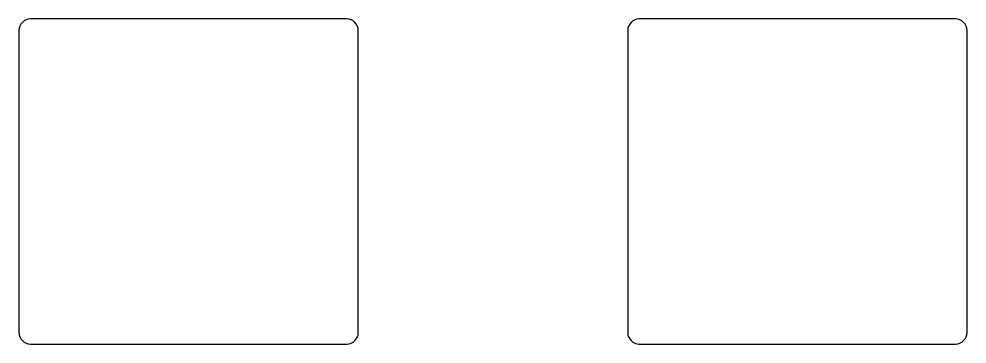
# Model space of a CAD drawing. Header units: millimetres. Extents: x 226.1 to 266.9, y -64.2 to -50.2.
import ezdxf

# ---------------------------------------------------------------- set-up
doc = ezdxf.new("R2010")
doc.units = ezdxf.units.MM
doc.header["$MEASUREMENT"] = 0

msp = doc.modelspace()

# ---------------------------------------------------------------- linework, layer by layer
for points in [[(226.065834, -50.650048), (226.065834, -63.650048, 0.414212391), (226.565834, -64.150048), (240.165834, -64.150048, 0.414213562), (240.665834, -63.650048), (240.665834, -50.650048, 0.414213562), (240.165834, -50.150048), (226.565834, -50.150048, 0.414212391)], [(252.257046, -50.65), (252.257046, -63.65, 0.414212391), (252.757046, -64.15), (266.357046, -64.15, 0.414213562), (266.857046, -63.65), (266.857046, -50.65, 0.414213562), (266.357046, -50.15), (252.757046, -50.15, 0.414212391)]]:
    msp.add_lwpolyline(points, format="xyb", close=True)

doc.saveas('drawing.dxf')
